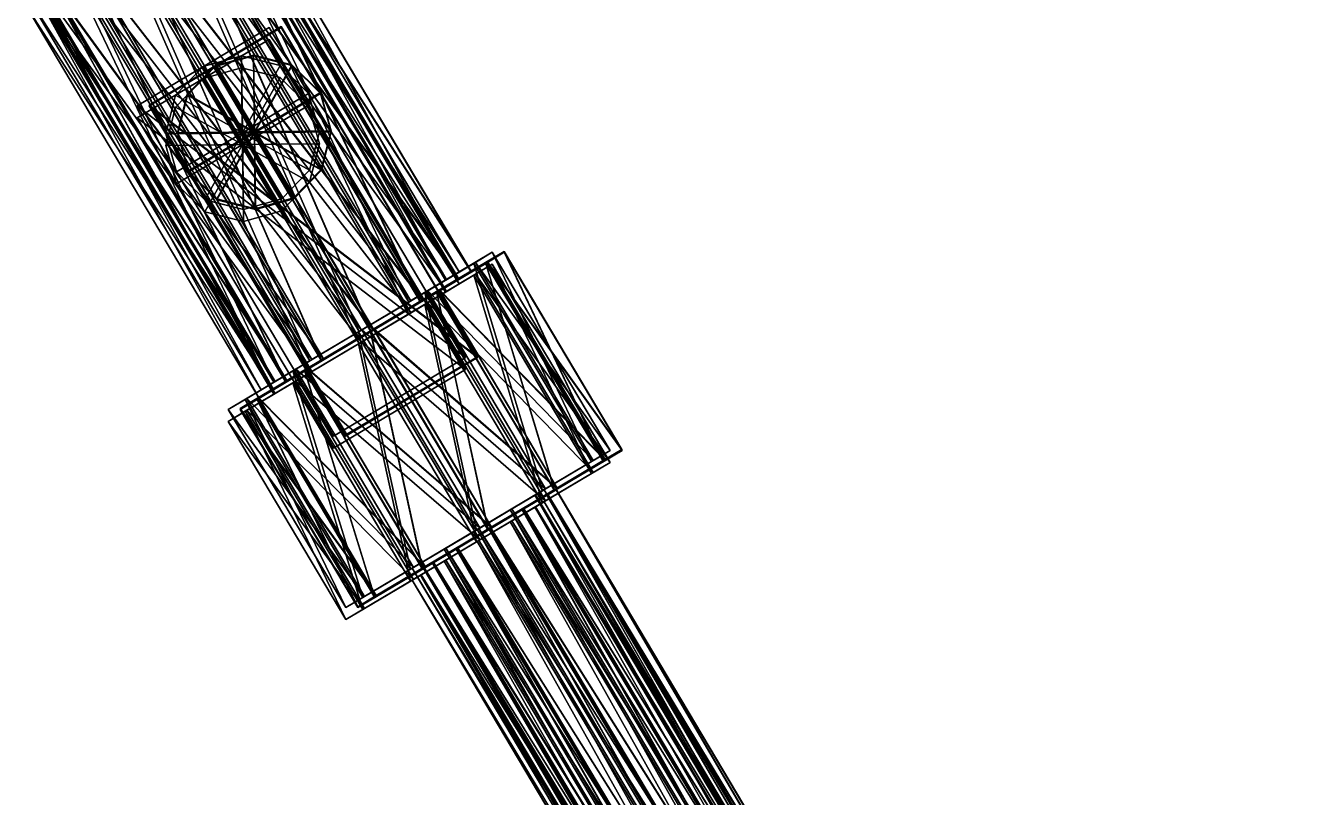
# Model space of a CAD drawing. Extents: x 16.4 to 23.5, y 1.1 to 14.
# Drawn here: x 16.7772 to 16.945, y 12.2859 to 12.3863 of the extents above; entities that cross this region are included whole.
import ezdxf

# ---------------------------------------------------------------- set-up
doc = ezdxf.new("R2010")
doc.units = 0
doc.header["$LTSCALE"] = 0.5
doc.layers.get('0').update_dxf_attribs({"linetype": 'CONTINUOUS'})

msp = doc.modelspace()

# ---------------------------------------------------------------- meshes
at = {"color": 8, "linetype": 'CONTINUOUS'}
mesh = msp.add_polyface(dxfattribs=at)
corners = [(16.801194, 12.404758, 10.292335), (16.803003, 12.405834, 10.299809), (16.801358, 12.404856, 10.307334), (16.796699, 12.402087, 10.312894), (16.790275, 12.398267, 10.314999), (16.783807, 12.394422, 10.313085), (16.779028, 12.391581, 10.307665), (16.777218, 12.390505, 10.300191), (16.778863, 12.391483, 10.292666), (16.783522, 12.394253, 10.287106), (16.789946, 12.398072, 10.285001), (16.796415, 12.401917, 10.286915), (16.831854, 12.353184, 10.292335), (16.833664, 12.354259, 10.299809), (16.832018, 12.353281, 10.307334), (16.82736, 12.350512, 10.312894), (16.820935, 12.346693, 10.314999), (16.814467, 12.342847, 10.313085), (16.809688, 12.340006, 10.307665), (16.807878, 12.338931, 10.300191), (16.809523, 12.339909, 10.292666), (16.814182, 12.342678, 10.287106), (16.820606, 12.346497, 10.285001), (16.827075, 12.350343, 10.286915), (16.790111, 12.39817, 10.3), (16.820771, 12.346595, 10.3)]
mesh.append_faces([[corners[k] for k in face] for face in [(0, 1, 12), (1, 13, 12), (1, 2, 13), (2, 14, 13), (2, 3, 14), (3, 15, 14), (3, 4, 15), (4, 16, 15), (4, 5, 16), (5, 17, 16), (5, 6, 17), (6, 18, 17), (6, 7, 18), (7, 19, 18), (7, 8, 19), (8, 20, 19), (8, 9, 20), (9, 21, 20), (9, 10, 21), (10, 22, 21), (10, 11, 22), (11, 23, 22), (11, 0, 23), (0, 12, 23), (24, 1, 0), (24, 2, 1), (24, 3, 2), (24, 4, 3), (24, 5, 4), (24, 6, 5), (24, 7, 6), (24, 8, 7), (24, 9, 8), (24, 10, 9), (24, 11, 10), (24, 0, 11), (25, 12, 13), (25, 13, 14), (25, 14, 15), (25, 15, 16), (25, 16, 17), (25, 17, 18), (25, 18, 19), (25, 19, 20), (25, 20, 21), (25, 21, 22), (25, 22, 23), (25, 23, 12)]], dxfattribs={"color": 8})
mesh = msp.add_polyface(dxfattribs=at)
corners = [(16.80273, 12.404868, 2.492335), (16.804539, 12.405944, 2.499809), (16.802894, 12.404966, 2.507334), (16.798235, 12.402196, 2.512894), (16.791811, 12.398377, 2.514999), (16.785343, 12.394532, 2.513085), (16.780563, 12.391691, 2.507665), (16.778754, 12.390615, 2.500191), (16.780399, 12.391593, 2.492666), (16.785058, 12.394363, 2.487106), (16.791482, 12.398182, 2.485001), (16.79795, 12.402027, 2.486915), (16.83339, 12.353294, 2.492335), (16.835199, 12.354369, 2.499809), (16.833554, 12.353391, 2.507334), (16.828896, 12.350622, 2.512894), (16.822471, 12.346803, 2.514999), (16.816003, 12.342957, 2.513085), (16.811224, 12.340116, 2.507665), (16.809414, 12.33904, 2.500191), (16.811059, 12.340018, 2.492666), (16.815718, 12.342788, 2.487106), (16.822142, 12.346607, 2.485001), (16.828611, 12.350452, 2.486915), (16.791647, 12.39828, 2.5), (16.822307, 12.346705, 2.5)]
mesh.append_faces([[corners[k] for k in face] for face in [(0, 1, 12), (1, 13, 12), (1, 2, 13), (2, 14, 13), (2, 3, 14), (3, 15, 14), (3, 4, 15), (4, 16, 15), (4, 5, 16), (5, 17, 16), (5, 6, 17), (6, 18, 17), (6, 7, 18), (7, 19, 18), (7, 8, 19), (8, 20, 19), (8, 9, 20), (9, 21, 20), (9, 10, 21), (10, 22, 21), (10, 11, 22), (11, 23, 22), (11, 0, 23), (0, 12, 23), (24, 1, 0), (24, 2, 1), (24, 3, 2), (24, 4, 3), (24, 5, 4), (24, 6, 5), (24, 7, 6), (24, 8, 7), (24, 9, 8), (24, 10, 9), (24, 11, 10), (24, 0, 11), (25, 12, 13), (25, 13, 14), (25, 14, 15), (25, 15, 16), (25, 16, 17), (25, 17, 18), (25, 18, 19), (25, 19, 20), (25, 20, 21), (25, 21, 22), (25, 22, 23), (25, 23, 12)]], dxfattribs={"color": 8})
mesh = msp.add_polyface(dxfattribs=at)
corners = [(16.802752, 12.404758, 12.892335), (16.804562, 12.405834, 12.899809), (16.802917, 12.404856, 12.907334), (16.798258, 12.402087, 12.912894), (16.791834, 12.398267, 12.914999), (16.785365, 12.394422, 12.913085), (16.780586, 12.391581, 12.907665), (16.778777, 12.390505, 12.900191), (16.780422, 12.391483, 12.892666), (16.785081, 12.394253, 12.887106), (16.791505, 12.398072, 12.885001), (16.797973, 12.401917, 12.886915), (16.833413, 12.353184, 12.892335), (16.835222, 12.354259, 12.899809), (16.833577, 12.353281, 12.907334), (16.828918, 12.350512, 12.912894), (16.822494, 12.346693, 12.914999), (16.816026, 12.342847, 12.913085), (16.811246, 12.340006, 12.907665), (16.809437, 12.338931, 12.900191), (16.811082, 12.339909, 12.892666), (16.815741, 12.342678, 12.887106), (16.822165, 12.346497, 12.885001), (16.828633, 12.350343, 12.886915), (16.791669, 12.39817, 12.9), (16.82233, 12.346595, 12.9)]
mesh.append_faces([[corners[k] for k in face] for face in [(0, 1, 12), (1, 13, 12), (1, 2, 13), (2, 14, 13), (2, 3, 14), (3, 15, 14), (3, 4, 15), (4, 16, 15), (4, 5, 16), (5, 17, 16), (5, 6, 17), (6, 18, 17), (6, 7, 18), (7, 19, 18), (7, 8, 19), (8, 20, 19), (8, 9, 20), (9, 21, 20), (9, 10, 21), (10, 22, 21), (10, 11, 22), (11, 23, 22), (11, 0, 23), (0, 12, 23), (24, 1, 0), (24, 2, 1), (24, 3, 2), (24, 4, 3), (24, 5, 4), (24, 6, 5), (24, 7, 6), (24, 8, 7), (24, 9, 8), (24, 10, 9), (24, 11, 10), (24, 0, 11), (25, 12, 13), (25, 13, 14), (25, 14, 15), (25, 15, 16), (25, 16, 17), (25, 17, 18), (25, 18, 19), (25, 19, 20), (25, 20, 21), (25, 21, 22), (25, 22, 23), (25, 23, 12)]], dxfattribs={"color": 8})
mesh = msp.add_polyface(dxfattribs=at)
corners = [(16.801194, 12.4032, 5.092335), (16.803003, 12.404275, 5.099809), (16.801358, 12.403298, 5.107334), (16.796699, 12.400528, 5.112894), (16.790275, 12.396709, 5.114999), (16.783807, 12.392863, 5.113085), (16.779028, 12.390022, 5.107665), (16.777218, 12.388947, 5.100191), (16.778863, 12.389925, 5.092666), (16.783522, 12.392694, 5.087106), (16.789946, 12.396513, 5.085001), (16.796415, 12.400359, 5.086915), (16.831854, 12.351625, 5.092335), (16.833664, 12.352701, 5.099809), (16.832018, 12.351723, 5.107334), (16.82736, 12.348953, 5.112894), (16.820935, 12.345134, 5.114999), (16.814467, 12.341289, 5.113085), (16.809688, 12.338448, 5.107665), (16.807878, 12.337372, 5.100191), (16.809523, 12.33835, 5.092666), (16.814182, 12.341119, 5.087106), (16.820606, 12.344939, 5.085001), (16.827075, 12.348784, 5.086915), (16.790111, 12.396611, 5.1), (16.820771, 12.345036, 5.1)]
mesh.append_faces([[corners[k] for k in face] for face in [(0, 1, 12), (1, 13, 12), (1, 2, 13), (2, 14, 13), (2, 3, 14), (3, 15, 14), (3, 4, 15), (4, 16, 15), (4, 5, 16), (5, 17, 16), (5, 6, 17), (6, 18, 17), (6, 7, 18), (7, 19, 18), (7, 8, 19), (8, 20, 19), (8, 9, 20), (9, 21, 20), (9, 10, 21), (10, 22, 21), (10, 11, 22), (11, 23, 22), (11, 0, 23), (0, 12, 23), (24, 1, 0), (24, 2, 1), (24, 3, 2), (24, 4, 3), (24, 5, 4), (24, 6, 5), (24, 7, 6), (24, 8, 7), (24, 9, 8), (24, 10, 9), (24, 11, 10), (24, 0, 11), (25, 12, 13), (25, 13, 14), (25, 14, 15), (25, 15, 16), (25, 16, 17), (25, 17, 18), (25, 18, 19), (25, 19, 20), (25, 20, 21), (25, 21, 22), (25, 22, 23), (25, 23, 12)]], dxfattribs={"color": 8})
mesh = msp.add_polyface(dxfattribs=at)
corners = [(16.801194, 12.4032, 7.692335), (16.803003, 12.404275, 7.699809), (16.801358, 12.403298, 7.707334), (16.796699, 12.400528, 7.712894), (16.790275, 12.396709, 7.714999), (16.783807, 12.392863, 7.713085), (16.779028, 12.390022, 7.707665), (16.777218, 12.388947, 7.700191), (16.778863, 12.389925, 7.692666), (16.783522, 12.392694, 7.687106), (16.789946, 12.396513, 7.685001), (16.796415, 12.400359, 7.686915), (16.831854, 12.351625, 7.692335), (16.833664, 12.352701, 7.699809), (16.832018, 12.351723, 7.707334), (16.82736, 12.348953, 7.712894), (16.820935, 12.345134, 7.714999), (16.814467, 12.341289, 7.713085), (16.809688, 12.338448, 7.707665), (16.807878, 12.337372, 7.700191), (16.809523, 12.33835, 7.692666), (16.814182, 12.341119, 7.687106), (16.820606, 12.344939, 7.685001), (16.827075, 12.348784, 7.686915), (16.790111, 12.396611, 7.7), (16.820771, 12.345036, 7.7)]
mesh.append_faces([[corners[k] for k in face] for face in [(0, 1, 12), (1, 13, 12), (1, 2, 13), (2, 14, 13), (2, 3, 14), (3, 15, 14), (3, 4, 15), (4, 16, 15), (4, 5, 16), (5, 17, 16), (5, 6, 17), (6, 18, 17), (6, 7, 18), (7, 19, 18), (7, 8, 19), (8, 20, 19), (8, 9, 20), (9, 21, 20), (9, 10, 21), (10, 22, 21), (10, 11, 22), (11, 23, 22), (11, 0, 23), (0, 12, 23), (24, 1, 0), (24, 2, 1), (24, 3, 2), (24, 4, 3), (24, 5, 4), (24, 6, 5), (24, 7, 6), (24, 8, 7), (24, 9, 8), (24, 10, 9), (24, 11, 10), (24, 0, 11), (25, 12, 13), (25, 13, 14), (25, 14, 15), (25, 15, 16), (25, 16, 17), (25, 17, 18), (25, 18, 19), (25, 19, 20), (25, 20, 21), (25, 21, 22), (25, 22, 23), (25, 23, 12)]], dxfattribs={"color": 8})
at = {"color": 5, "linetype": 'CONTINUOUS'}
mesh = msp.add_polyface(dxfattribs=at)
corners = [(16.817285, 12.332889, 10.33), (16.834477, 12.343109, 10.33), (16.808927, 12.386088, 10.33), (16.791735, 12.375868, 10.33), (16.817285, 12.332889, 10.335), (16.834477, 12.343109, 10.335), (16.808927, 12.386088, 10.335), (16.791735, 12.375868, 10.335)]
mesh.append_faces([[corners[k] for k in face] for face in [(0, 1, 4), (1, 5, 4), (1, 2, 5), (2, 6, 5), (2, 3, 6), (3, 7, 6), (3, 0, 7), (0, 4, 7), (3, 1, 0), (2, 1, 3), (4, 5, 7), (7, 5, 6)]], dxfattribs={"color": 5})
mesh = msp.add_polyface(dxfattribs=at)
corners = [(16.818821, 12.332999, 2.53), (16.836013, 12.343219, 2.53), (16.810462, 12.386198, 2.53), (16.793271, 12.375978, 2.53), (16.818821, 12.332999, 2.535), (16.836013, 12.343219, 2.535), (16.810462, 12.386198, 2.535), (16.793271, 12.375978, 2.535)]
mesh.append_faces([[corners[k] for k in face] for face in [(0, 1, 4), (1, 5, 4), (1, 2, 5), (2, 6, 5), (2, 3, 6), (3, 7, 6), (3, 0, 7), (0, 4, 7), (3, 1, 0), (2, 1, 3), (4, 5, 7), (7, 5, 6)]], dxfattribs={"color": 5})
mesh = msp.add_polyface(dxfattribs=at)
corners = [(16.818844, 12.332889, 12.93), (16.836035, 12.343109, 12.93), (16.810485, 12.386088, 12.93), (16.793294, 12.375868, 12.93), (16.818844, 12.332889, 12.935), (16.836035, 12.343109, 12.935), (16.810485, 12.386088, 12.935), (16.793294, 12.375868, 12.935)]
mesh.append_faces([[corners[k] for k in face] for face in [(0, 1, 4), (1, 5, 4), (1, 2, 5), (2, 6, 5), (2, 3, 6), (3, 7, 6), (3, 0, 7), (0, 4, 7), (3, 1, 0), (2, 1, 3), (4, 5, 7), (7, 5, 6)]], dxfattribs={"color": 5})
mesh = msp.add_polyface(dxfattribs=at)
corners = [(16.817285, 12.331331, 5.13), (16.834477, 12.341551, 5.13), (16.808927, 12.38453, 5.13), (16.791735, 12.374309, 5.13), (16.817285, 12.331331, 5.135), (16.834477, 12.341551, 5.135), (16.808927, 12.38453, 5.135), (16.791735, 12.374309, 5.135)]
mesh.append_faces([[corners[k] for k in face] for face in [(0, 1, 4), (1, 5, 4), (1, 2, 5), (2, 6, 5), (2, 3, 6), (3, 7, 6), (3, 0, 7), (0, 4, 7), (3, 1, 0), (2, 1, 3), (4, 5, 7), (7, 5, 6)]], dxfattribs={"color": 5})
mesh = msp.add_polyface(dxfattribs=at)
corners = [(16.817285, 12.331331, 7.73), (16.834477, 12.341551, 7.73), (16.808927, 12.38453, 7.73), (16.791735, 12.374309, 7.73), (16.817285, 12.331331, 7.735), (16.834477, 12.341551, 7.735), (16.808927, 12.38453, 7.735), (16.791735, 12.374309, 7.735)]
mesh.append_faces([[corners[k] for k in face] for face in [(0, 1, 4), (1, 5, 4), (1, 2, 5), (2, 6, 5), (2, 3, 6), (3, 7, 6), (3, 0, 7), (0, 4, 7), (3, 1, 0), (2, 1, 3), (4, 5, 7), (7, 5, 6)]], dxfattribs={"color": 5})
at = {"color": 8, "linetype": 'CONTINUOUS'}
mesh = msp.add_polyface(dxfattribs=at)
corners = [(16.810551, 12.363787, 10.3), (16.814164, 12.367493, 10.3), (16.81544, 12.37251, 10.3), (16.814037, 12.377492, 10.3), (16.81033, 12.381106, 10.3), (16.805313, 12.382382, 10.3), (16.800331, 12.380978, 10.3), (16.796717, 12.377271, 10.3), (16.795442, 12.372255, 10.3), (16.796845, 12.367272, 10.3), (16.800552, 12.363659, 10.3), (16.805568, 12.362383, 10.3), (16.810551, 12.363787, 10.33), (16.814164, 12.367493, 10.33), (16.81544, 12.37251, 10.33), (16.814037, 12.377492, 10.33), (16.81033, 12.381106, 10.33), (16.805313, 12.382382, 10.33), (16.800331, 12.380978, 10.33), (16.796717, 12.377271, 10.33), (16.795442, 12.372255, 10.33), (16.796845, 12.367272, 10.33), (16.800552, 12.363659, 10.33), (16.805568, 12.362383, 10.33), (16.805441, 12.372382, 10.3), (16.805441, 12.372382, 10.33)]
mesh.append_faces([[corners[k] for k in face] for face in [(0, 1, 12), (1, 13, 12), (1, 2, 13), (2, 14, 13), (2, 3, 14), (3, 15, 14), (3, 4, 15), (4, 16, 15), (4, 5, 16), (5, 17, 16), (5, 6, 17), (6, 18, 17), (6, 7, 18), (7, 19, 18), (7, 8, 19), (8, 20, 19), (8, 9, 20), (9, 21, 20), (9, 10, 21), (10, 22, 21), (10, 11, 22), (11, 23, 22), (11, 0, 23), (0, 12, 23), (24, 1, 0), (24, 2, 1), (24, 3, 2), (24, 4, 3), (24, 5, 4), (24, 6, 5), (24, 7, 6), (24, 8, 7), (24, 9, 8), (24, 10, 9), (24, 11, 10), (24, 0, 11), (25, 12, 13), (25, 13, 14), (25, 14, 15), (25, 15, 16), (25, 16, 17), (25, 17, 18), (25, 18, 19), (25, 19, 20), (25, 20, 21), (25, 21, 22), (25, 22, 23), (25, 23, 12)]], dxfattribs={"color": 8})
mesh = msp.add_polyface(dxfattribs=at)
corners = [(16.812087, 12.363896, 2.5), (16.8157, 12.367603, 2.5), (16.816976, 12.37262, 2.5), (16.815572, 12.377602, 2.5), (16.811866, 12.381216, 2.5), (16.806849, 12.382491, 2.5), (16.801867, 12.381088, 2.5), (16.798253, 12.377381, 2.5), (16.796978, 12.372365, 2.5), (16.798381, 12.367382, 2.5), (16.802088, 12.363769, 2.5), (16.807104, 12.362493, 2.5), (16.812087, 12.363896, 2.53), (16.8157, 12.367603, 2.53), (16.816976, 12.37262, 2.53), (16.815572, 12.377602, 2.53), (16.811866, 12.381216, 2.53), (16.806849, 12.382491, 2.53), (16.801867, 12.381088, 2.53), (16.798253, 12.377381, 2.53), (16.796978, 12.372365, 2.53), (16.798381, 12.367382, 2.53), (16.802088, 12.363769, 2.53), (16.807104, 12.362493, 2.53), (16.806977, 12.372492, 2.5), (16.806977, 12.372492, 2.53)]
mesh.append_faces([[corners[k] for k in face] for face in [(0, 1, 12), (1, 13, 12), (1, 2, 13), (2, 14, 13), (2, 3, 14), (3, 15, 14), (3, 4, 15), (4, 16, 15), (4, 5, 16), (5, 17, 16), (5, 6, 17), (6, 18, 17), (6, 7, 18), (7, 19, 18), (7, 8, 19), (8, 20, 19), (8, 9, 20), (9, 21, 20), (9, 10, 21), (10, 22, 21), (10, 11, 22), (11, 23, 22), (11, 0, 23), (0, 12, 23), (24, 1, 0), (24, 2, 1), (24, 3, 2), (24, 4, 3), (24, 5, 4), (24, 6, 5), (24, 7, 6), (24, 8, 7), (24, 9, 8), (24, 10, 9), (24, 11, 10), (24, 0, 11), (25, 12, 13), (25, 13, 14), (25, 14, 15), (25, 15, 16), (25, 16, 17), (25, 17, 18), (25, 18, 19), (25, 19, 20), (25, 20, 21), (25, 21, 22), (25, 22, 23), (25, 23, 12)]], dxfattribs={"color": 8})
mesh = msp.add_polyface(dxfattribs=at)
corners = [(16.812109, 12.363787, 12.9), (16.815723, 12.367493, 12.9), (16.816999, 12.37251, 12.9), (16.815595, 12.377492, 12.9), (16.811889, 12.381106, 12.9), (16.806872, 12.382382, 12.9), (16.801889, 12.380978, 12.9), (16.798276, 12.377271, 12.9), (16.797, 12.372255, 12.9), (16.798404, 12.367272, 12.9), (16.80211, 12.363659, 12.9), (16.807127, 12.362383, 12.9), (16.812109, 12.363787, 12.93), (16.815723, 12.367493, 12.93), (16.816999, 12.37251, 12.93), (16.815595, 12.377492, 12.93), (16.811889, 12.381106, 12.93), (16.806872, 12.382382, 12.93), (16.801889, 12.380978, 12.93), (16.798276, 12.377271, 12.93), (16.797, 12.372255, 12.93), (16.798404, 12.367272, 12.93), (16.80211, 12.363659, 12.93), (16.807127, 12.362383, 12.93), (16.806999, 12.372382, 12.9), (16.806999, 12.372382, 12.93)]
mesh.append_faces([[corners[k] for k in face] for face in [(0, 1, 12), (1, 13, 12), (1, 2, 13), (2, 14, 13), (2, 3, 14), (3, 15, 14), (3, 4, 15), (4, 16, 15), (4, 5, 16), (5, 17, 16), (5, 6, 17), (6, 18, 17), (6, 7, 18), (7, 19, 18), (7, 8, 19), (8, 20, 19), (8, 9, 20), (9, 21, 20), (9, 10, 21), (10, 22, 21), (10, 11, 22), (11, 23, 22), (11, 0, 23), (0, 12, 23), (24, 1, 0), (24, 2, 1), (24, 3, 2), (24, 4, 3), (24, 5, 4), (24, 6, 5), (24, 7, 6), (24, 8, 7), (24, 9, 8), (24, 10, 9), (24, 11, 10), (24, 0, 11), (25, 12, 13), (25, 13, 14), (25, 14, 15), (25, 15, 16), (25, 16, 17), (25, 17, 18), (25, 18, 19), (25, 19, 20), (25, 20, 21), (25, 21, 22), (25, 22, 23), (25, 23, 12)]], dxfattribs={"color": 8})
mesh = msp.add_polyface(dxfattribs=at)
corners = [(16.810551, 12.362228, 5.1), (16.814164, 12.365935, 5.1), (16.81544, 12.370951, 5.1), (16.814037, 12.375934, 5.1), (16.81033, 12.379547, 5.1), (16.805313, 12.380823, 5.1), (16.800331, 12.379419, 5.1), (16.796717, 12.375713, 5.1), (16.795442, 12.370696, 5.1), (16.796845, 12.365714, 5.1), (16.800552, 12.3621, 5.1), (16.805568, 12.360825, 5.1), (16.810551, 12.362228, 5.13), (16.814164, 12.365935, 5.13), (16.81544, 12.370951, 5.13), (16.814037, 12.375934, 5.13), (16.81033, 12.379547, 5.13), (16.805313, 12.380823, 5.13), (16.800331, 12.379419, 5.13), (16.796717, 12.375713, 5.13), (16.795442, 12.370696, 5.13), (16.796845, 12.365714, 5.13), (16.800552, 12.3621, 5.13), (16.805568, 12.360825, 5.13), (16.805441, 12.370824, 5.1), (16.805441, 12.370824, 5.13)]
mesh.append_faces([[corners[k] for k in face] for face in [(0, 1, 12), (1, 13, 12), (1, 2, 13), (2, 14, 13), (2, 3, 14), (3, 15, 14), (3, 4, 15), (4, 16, 15), (4, 5, 16), (5, 17, 16), (5, 6, 17), (6, 18, 17), (6, 7, 18), (7, 19, 18), (7, 8, 19), (8, 20, 19), (8, 9, 20), (9, 21, 20), (9, 10, 21), (10, 22, 21), (10, 11, 22), (11, 23, 22), (11, 0, 23), (0, 12, 23), (24, 1, 0), (24, 2, 1), (24, 3, 2), (24, 4, 3), (24, 5, 4), (24, 6, 5), (24, 7, 6), (24, 8, 7), (24, 9, 8), (24, 10, 9), (24, 11, 10), (24, 0, 11), (25, 12, 13), (25, 13, 14), (25, 14, 15), (25, 15, 16), (25, 16, 17), (25, 17, 18), (25, 18, 19), (25, 19, 20), (25, 20, 21), (25, 21, 22), (25, 22, 23), (25, 23, 12)]], dxfattribs={"color": 8})
mesh = msp.add_polyface(dxfattribs=at)
corners = [(16.810551, 12.362228, 7.7), (16.814164, 12.365935, 7.7), (16.81544, 12.370951, 7.7), (16.814037, 12.375934, 7.7), (16.81033, 12.379547, 7.7), (16.805313, 12.380823, 7.7), (16.800331, 12.379419, 7.7), (16.796717, 12.375713, 7.7), (16.795442, 12.370696, 7.7), (16.796845, 12.365714, 7.7), (16.800552, 12.3621, 7.7), (16.805568, 12.360825, 7.7), (16.810551, 12.362228, 7.73), (16.814164, 12.365935, 7.73), (16.81544, 12.370951, 7.73), (16.814037, 12.375934, 7.73), (16.81033, 12.379547, 7.73), (16.805313, 12.380823, 7.73), (16.800331, 12.379419, 7.73), (16.796717, 12.375713, 7.73), (16.795442, 12.370696, 7.73), (16.796845, 12.365714, 7.73), (16.800552, 12.3621, 7.73), (16.805568, 12.360825, 7.73), (16.805441, 12.370824, 7.7), (16.805441, 12.370824, 7.73)]
mesh.append_faces([[corners[k] for k in face] for face in [(0, 1, 12), (1, 13, 12), (1, 2, 13), (2, 14, 13), (2, 3, 14), (3, 15, 14), (3, 4, 15), (4, 16, 15), (4, 5, 16), (5, 17, 16), (5, 6, 17), (6, 18, 17), (6, 7, 18), (7, 19, 18), (7, 8, 19), (8, 20, 19), (8, 9, 20), (9, 21, 20), (9, 10, 21), (10, 22, 21), (10, 11, 22), (11, 23, 22), (11, 0, 23), (0, 12, 23), (24, 1, 0), (24, 2, 1), (24, 3, 2), (24, 4, 3), (24, 5, 4), (24, 6, 5), (24, 7, 6), (24, 8, 7), (24, 9, 8), (24, 10, 9), (24, 11, 10), (24, 0, 11), (25, 12, 13), (25, 13, 14), (25, 14, 15), (25, 15, 16), (25, 16, 17), (25, 17, 18), (25, 18, 19), (25, 19, 20), (25, 20, 21), (25, 21, 22), (25, 22, 23), (25, 23, 12)]], dxfattribs={"color": 8})
mesh = msp.add_polyface(dxfattribs=at)
corners = [(16.835548, 12.35538, 10.28978), (16.837961, 12.356814, 10.299745), (16.835768, 12.35551, 10.309778), (16.829556, 12.351817, 10.317192), (16.82099, 12.346725, 10.319998), (16.812366, 12.341598, 10.317447), (16.805993, 12.33781, 10.31022), (16.803581, 12.336376, 10.300255), (16.805774, 12.33768, 10.290222), (16.811986, 12.341372, 10.282808), (16.820552, 12.346465, 10.280002), (16.829176, 12.351592, 10.282553), (16.850879, 12.329593, 10.28978), (16.853291, 12.331027, 10.299745), (16.851098, 12.329723, 10.309778), (16.844886, 12.32603, 10.317192), (16.83632, 12.320938, 10.319998), (16.827696, 12.315811, 10.317447), (16.821324, 12.312023, 10.31022), (16.818911, 12.310588, 10.300255), (16.821104, 12.311892, 10.290222), (16.827316, 12.315585, 10.282808), (16.835882, 12.320677, 10.280002), (16.844506, 12.325804, 10.282553), (16.820771, 12.346595, 10.3), (16.836101, 12.320808, 10.3)]
mesh.append_faces([[corners[k] for k in face] for face in [(0, 1, 12), (1, 13, 12), (1, 2, 13), (2, 14, 13), (2, 3, 14), (3, 15, 14), (3, 4, 15), (4, 16, 15), (4, 5, 16), (5, 17, 16), (5, 6, 17), (6, 18, 17), (6, 7, 18), (7, 19, 18), (7, 8, 19), (8, 20, 19), (8, 9, 20), (9, 21, 20), (9, 10, 21), (10, 22, 21), (10, 11, 22), (11, 23, 22), (11, 0, 23), (0, 12, 23), (24, 1, 0), (24, 2, 1), (24, 3, 2), (24, 4, 3), (24, 5, 4), (24, 6, 5), (24, 7, 6), (24, 8, 7), (24, 9, 8), (24, 10, 9), (24, 11, 10), (24, 0, 11), (25, 12, 13), (25, 13, 14), (25, 14, 15), (25, 15, 16), (25, 16, 17), (25, 17, 18), (25, 18, 19), (25, 19, 20), (25, 20, 21), (25, 21, 22), (25, 22, 23), (25, 23, 12)]], dxfattribs={"color": 8})
mesh = msp.add_polyface(dxfattribs=at)
corners = [(16.837084, 12.35549, 2.48978), (16.839497, 12.356924, 2.499745), (16.837304, 12.35562, 2.509778), (16.831092, 12.351927, 2.517192), (16.822526, 12.346835, 2.519998), (16.813902, 12.341708, 2.517447), (16.807529, 12.33792, 2.51022), (16.805117, 12.336486, 2.500255), (16.80731, 12.33779, 2.490222), (16.813522, 12.341482, 2.482808), (16.822088, 12.346575, 2.480002), (16.830712, 12.351702, 2.482553), (16.852414, 12.329703, 2.48978), (16.854827, 12.331137, 2.499745), (16.852634, 12.329833, 2.509778), (16.846422, 12.32614, 2.517192), (16.837856, 12.321048, 2.519998), (16.829232, 12.315921, 2.517447), (16.822859, 12.312133, 2.51022), (16.820447, 12.310698, 2.500255), (16.82264, 12.312002, 2.490222), (16.828852, 12.315695, 2.482808), (16.837418, 12.320787, 2.480002), (16.846042, 12.325914, 2.482553), (16.822307, 12.346705, 2.5), (16.837637, 12.320918, 2.5)]
mesh.append_faces([[corners[k] for k in face] for face in [(0, 1, 12), (1, 13, 12), (1, 2, 13), (2, 14, 13), (2, 3, 14), (3, 15, 14), (3, 4, 15), (4, 16, 15), (4, 5, 16), (5, 17, 16), (5, 6, 17), (6, 18, 17), (6, 7, 18), (7, 19, 18), (7, 8, 19), (8, 20, 19), (8, 9, 20), (9, 21, 20), (9, 10, 21), (10, 22, 21), (10, 11, 22), (11, 23, 22), (11, 0, 23), (0, 12, 23), (24, 1, 0), (24, 2, 1), (24, 3, 2), (24, 4, 3), (24, 5, 4), (24, 6, 5), (24, 7, 6), (24, 8, 7), (24, 9, 8), (24, 10, 9), (24, 11, 10), (24, 0, 11), (25, 12, 13), (25, 13, 14), (25, 14, 15), (25, 15, 16), (25, 16, 17), (25, 17, 18), (25, 18, 19), (25, 19, 20), (25, 20, 21), (25, 21, 22), (25, 22, 23), (25, 23, 12)]], dxfattribs={"color": 8})
mesh = msp.add_polyface(dxfattribs=at)
corners = [(16.837107, 12.35538, 12.88978), (16.83952, 12.356814, 12.899745), (16.837326, 12.35551, 12.909778), (16.831115, 12.351817, 12.917192), (16.822549, 12.346725, 12.919998), (16.813924, 12.341598, 12.917447), (16.807552, 12.33781, 12.91022), (16.805139, 12.336376, 12.900255), (16.807333, 12.33768, 12.890222), (16.813545, 12.341372, 12.882808), (16.82211, 12.346465, 12.880002), (16.830735, 12.351592, 12.882553), (16.852437, 12.329593, 12.88978), (16.85485, 12.331027, 12.899745), (16.852656, 12.329723, 12.909778), (16.846445, 12.32603, 12.917192), (16.837879, 12.320938, 12.919998), (16.829254, 12.315811, 12.917447), (16.822882, 12.312023, 12.91022), (16.82047, 12.310588, 12.900255), (16.822663, 12.311892, 12.890222), (16.828875, 12.315585, 12.882808), (16.83744, 12.320677, 12.880002), (16.846065, 12.325804, 12.882553), (16.82233, 12.346595, 12.9), (16.83766, 12.320808, 12.9)]
mesh.append_faces([[corners[k] for k in face] for face in [(0, 1, 12), (1, 13, 12), (1, 2, 13), (2, 14, 13), (2, 3, 14), (3, 15, 14), (3, 4, 15), (4, 16, 15), (4, 5, 16), (5, 17, 16), (5, 6, 17), (6, 18, 17), (6, 7, 18), (7, 19, 18), (7, 8, 19), (8, 20, 19), (8, 9, 20), (9, 21, 20), (9, 10, 21), (10, 22, 21), (10, 11, 22), (11, 23, 22), (11, 0, 23), (0, 12, 23), (24, 1, 0), (24, 2, 1), (24, 3, 2), (24, 4, 3), (24, 5, 4), (24, 6, 5), (24, 7, 6), (24, 8, 7), (24, 9, 8), (24, 10, 9), (24, 11, 10), (24, 0, 11), (25, 12, 13), (25, 13, 14), (25, 14, 15), (25, 15, 16), (25, 16, 17), (25, 17, 18), (25, 18, 19), (25, 19, 20), (25, 20, 21), (25, 21, 22), (25, 22, 23), (25, 23, 12)]], dxfattribs={"color": 8})
mesh = msp.add_polyface(dxfattribs=at)
corners = [(16.835548, 12.353821, 5.08978), (16.837961, 12.355256, 5.099745), (16.835768, 12.353952, 5.109778), (16.829556, 12.350259, 5.117192), (16.82099, 12.345167, 5.119998), (16.812366, 12.34004, 5.117447), (16.805993, 12.336251, 5.11022), (16.803581, 12.334817, 5.100255), (16.805774, 12.336121, 5.090222), (16.811986, 12.339814, 5.082808), (16.820552, 12.344906, 5.080002), (16.829176, 12.350033, 5.082553), (16.850879, 12.328034, 5.08978), (16.853291, 12.329468, 5.099745), (16.851098, 12.328164, 5.109778), (16.844886, 12.324472, 5.117192), (16.83632, 12.319379, 5.119998), (16.827696, 12.314252, 5.117447), (16.821324, 12.310464, 5.11022), (16.818911, 12.30903, 5.100255), (16.821104, 12.310334, 5.090222), (16.827316, 12.314027, 5.082808), (16.835882, 12.319119, 5.080002), (16.844506, 12.324246, 5.082553), (16.820771, 12.345036, 5.1), (16.836101, 12.319249, 5.1)]
mesh.append_faces([[corners[k] for k in face] for face in [(0, 1, 12), (1, 13, 12), (1, 2, 13), (2, 14, 13), (2, 3, 14), (3, 15, 14), (3, 4, 15), (4, 16, 15), (4, 5, 16), (5, 17, 16), (5, 6, 17), (6, 18, 17), (6, 7, 18), (7, 19, 18), (7, 8, 19), (8, 20, 19), (8, 9, 20), (9, 21, 20), (9, 10, 21), (10, 22, 21), (10, 11, 22), (11, 23, 22), (11, 0, 23), (0, 12, 23), (24, 1, 0), (24, 2, 1), (24, 3, 2), (24, 4, 3), (24, 5, 4), (24, 6, 5), (24, 7, 6), (24, 8, 7), (24, 9, 8), (24, 10, 9), (24, 11, 10), (24, 0, 11), (25, 12, 13), (25, 13, 14), (25, 14, 15), (25, 15, 16), (25, 16, 17), (25, 17, 18), (25, 18, 19), (25, 19, 20), (25, 20, 21), (25, 21, 22), (25, 22, 23), (25, 23, 12)]], dxfattribs={"color": 8})
mesh = msp.add_polyface(dxfattribs=at)
corners = [(16.835548, 12.353821, 7.68978), (16.837961, 12.355256, 7.699745), (16.835768, 12.353952, 7.709778), (16.829556, 12.350259, 7.717192), (16.82099, 12.345167, 7.719998), (16.812366, 12.34004, 7.717447), (16.805993, 12.336251, 7.71022), (16.803581, 12.334817, 7.700255), (16.805774, 12.336121, 7.690222), (16.811986, 12.339814, 7.682808), (16.820552, 12.344906, 7.680002), (16.829176, 12.350033, 7.682553), (16.850879, 12.328034, 7.68978), (16.853291, 12.329468, 7.699745), (16.851098, 12.328164, 7.709778), (16.844886, 12.324472, 7.717192), (16.83632, 12.319379, 7.719998), (16.827696, 12.314252, 7.717447), (16.821324, 12.310464, 7.71022), (16.818911, 12.30903, 7.700255), (16.821104, 12.310334, 7.690222), (16.827316, 12.314027, 7.682808), (16.835882, 12.319119, 7.680002), (16.844506, 12.324246, 7.682553), (16.820771, 12.345036, 7.7), (16.836101, 12.319249, 7.7)]
mesh.append_faces([[corners[k] for k in face] for face in [(0, 1, 12), (1, 13, 12), (1, 2, 13), (2, 14, 13), (2, 3, 14), (3, 15, 14), (3, 4, 15), (4, 16, 15), (4, 5, 16), (5, 17, 16), (5, 6, 17), (6, 18, 17), (6, 7, 18), (7, 19, 18), (7, 8, 19), (8, 20, 19), (8, 9, 20), (9, 21, 20), (9, 10, 21), (10, 22, 21), (10, 11, 22), (11, 23, 22), (11, 0, 23), (0, 12, 23), (24, 1, 0), (24, 2, 1), (24, 3, 2), (24, 4, 3), (24, 5, 4), (24, 6, 5), (24, 7, 6), (24, 8, 7), (24, 9, 8), (24, 10, 9), (24, 11, 10), (24, 0, 11), (25, 12, 13), (25, 13, 14), (25, 14, 15), (25, 15, 16), (25, 16, 17), (25, 17, 18), (25, 18, 19), (25, 19, 20), (25, 20, 21), (25, 21, 22), (25, 22, 23), (25, 23, 12)]], dxfattribs={"color": 8})
at = {"color": 30, "linetype": 'CONTINUOUS'}
mesh = msp.add_polyface(dxfattribs=at)
corners = [(16.84349, 12.3252, 10.29489), (16.844696, 12.325917, 10.299872), (16.843599, 12.325265, 10.304889), (16.840494, 12.323419, 10.308596), (16.836211, 12.320873, 10.309999), (16.831898, 12.318309, 10.308723), (16.828712, 12.316415, 10.30511), (16.827506, 12.315698, 10.300128), (16.828603, 12.31635, 10.295111), (16.831709, 12.318196, 10.291404), (16.835991, 12.320742, 10.290001), (16.840304, 12.323306, 10.291277), (16.94221, 12.159139, 10.29489), (16.943417, 12.159856, 10.299872), (16.94232, 12.159204, 10.304889), (16.939214, 12.157358, 10.308596), (16.934931, 12.154812, 10.309999), (16.930619, 12.152248, 10.308723), (16.927433, 12.150354, 10.30511), (16.926226, 12.149637, 10.300128), (16.927323, 12.150289, 10.295111), (16.930429, 12.152135, 10.291404), (16.934712, 12.154682, 10.290001), (16.939024, 12.157245, 10.291277), (16.836101, 12.320808, 10.3), (16.934821, 12.154747, 10.3)]
mesh.append_faces([[corners[k] for k in face] for face in [(0, 1, 12), (1, 13, 12), (1, 2, 13), (2, 14, 13), (2, 3, 14), (3, 15, 14), (3, 4, 15), (4, 16, 15), (4, 5, 16), (5, 17, 16), (5, 6, 17), (6, 18, 17), (6, 7, 18), (7, 19, 18), (7, 8, 19), (8, 20, 19), (8, 9, 20), (9, 21, 20), (9, 10, 21), (10, 22, 21), (10, 11, 22), (11, 23, 22), (11, 0, 23), (0, 12, 23), (24, 1, 0), (24, 2, 1), (24, 3, 2), (24, 4, 3), (24, 5, 4), (24, 6, 5), (24, 7, 6), (24, 8, 7), (24, 9, 8), (24, 10, 9), (24, 11, 10), (24, 0, 11), (25, 12, 13), (25, 13, 14), (25, 14, 15), (25, 15, 16), (25, 16, 17), (25, 17, 18), (25, 18, 19), (25, 19, 20), (25, 20, 21), (25, 21, 22), (25, 22, 23), (25, 23, 12)]], dxfattribs={"color": 30})
mesh = msp.add_polyface(dxfattribs=at)
corners = [(16.845026, 12.32531, 2.49489), (16.846232, 12.326027, 2.499872), (16.845135, 12.325375, 2.504889), (16.842029, 12.323529, 2.508596), (16.837747, 12.320983, 2.509999), (16.833434, 12.318419, 2.508723), (16.830248, 12.316525, 2.50511), (16.829042, 12.315808, 2.500128), (16.830139, 12.31646, 2.495111), (16.833244, 12.318306, 2.491404), (16.837527, 12.320852, 2.490001), (16.84184, 12.323416, 2.491277), (16.943746, 12.159249, 2.49489), (16.944952, 12.159966, 2.499872), (16.943856, 12.159314, 2.504889), (16.94075, 12.157468, 2.508596), (16.936467, 12.154922, 2.509999), (16.932155, 12.152358, 2.508723), (16.928969, 12.150464, 2.50511), (16.927762, 12.149747, 2.500128), (16.928859, 12.150399, 2.495111), (16.931965, 12.152245, 2.491404), (16.936248, 12.154791, 2.490001), (16.94056, 12.157355, 2.491277), (16.837637, 12.320918, 2.5), (16.936357, 12.154857, 2.5)]
mesh.append_faces([[corners[k] for k in face] for face in [(0, 1, 12), (1, 13, 12), (1, 2, 13), (2, 14, 13), (2, 3, 14), (3, 15, 14), (3, 4, 15), (4, 16, 15), (4, 5, 16), (5, 17, 16), (5, 6, 17), (6, 18, 17), (6, 7, 18), (7, 19, 18), (7, 8, 19), (8, 20, 19), (8, 9, 20), (9, 21, 20), (9, 10, 21), (10, 22, 21), (10, 11, 22), (11, 23, 22), (11, 0, 23), (0, 12, 23), (24, 1, 0), (24, 2, 1), (24, 3, 2), (24, 4, 3), (24, 5, 4), (24, 6, 5), (24, 7, 6), (24, 8, 7), (24, 9, 8), (24, 10, 9), (24, 11, 10), (24, 0, 11), (25, 12, 13), (25, 13, 14), (25, 14, 15), (25, 15, 16), (25, 16, 17), (25, 17, 18), (25, 18, 19), (25, 19, 20), (25, 20, 21), (25, 21, 22), (25, 22, 23), (25, 23, 12)]], dxfattribs={"color": 30})
mesh = msp.add_polyface(dxfattribs=at)
corners = [(16.845048, 12.3252, 12.89489), (16.846255, 12.325917, 12.899872), (16.845158, 12.325265, 12.904889), (16.842052, 12.323419, 12.908596), (16.837769, 12.320873, 12.909999), (16.833457, 12.318309, 12.908723), (16.830271, 12.316415, 12.90511), (16.829065, 12.315698, 12.900128), (16.830161, 12.31635, 12.895111), (16.833267, 12.318196, 12.891404), (16.83755, 12.320742, 12.890001), (16.841862, 12.323306, 12.891277), (16.943769, 12.159139, 12.89489), (16.944975, 12.159856, 12.899872), (16.943878, 12.159204, 12.904889), (16.940773, 12.157358, 12.908596), (16.93649, 12.154812, 12.909999), (16.932177, 12.152248, 12.908723), (16.928991, 12.150354, 12.90511), (16.927785, 12.149637, 12.900128), (16.928882, 12.150289, 12.895111), (16.931988, 12.152135, 12.891404), (16.93627, 12.154682, 12.890001), (16.940583, 12.157245, 12.891277), (16.83766, 12.320808, 12.9), (16.93638, 12.154747, 12.9)]
mesh.append_faces([[corners[k] for k in face] for face in [(0, 1, 12), (1, 13, 12), (1, 2, 13), (2, 14, 13), (2, 3, 14), (3, 15, 14), (3, 4, 15), (4, 16, 15), (4, 5, 16), (5, 17, 16), (5, 6, 17), (6, 18, 17), (6, 7, 18), (7, 19, 18), (7, 8, 19), (8, 20, 19), (8, 9, 20), (9, 21, 20), (9, 10, 21), (10, 22, 21), (10, 11, 22), (11, 23, 22), (11, 0, 23), (0, 12, 23), (24, 1, 0), (24, 2, 1), (24, 3, 2), (24, 4, 3), (24, 5, 4), (24, 6, 5), (24, 7, 6), (24, 8, 7), (24, 9, 8), (24, 10, 9), (24, 11, 10), (24, 0, 11), (25, 12, 13), (25, 13, 14), (25, 14, 15), (25, 15, 16), (25, 16, 17), (25, 17, 18), (25, 18, 19), (25, 19, 20), (25, 20, 21), (25, 21, 22), (25, 22, 23), (25, 23, 12)]], dxfattribs={"color": 30})
mesh = msp.add_polyface(dxfattribs=at)
corners = [(16.84349, 12.323641, 5.09489), (16.844696, 12.324359, 5.099872), (16.843599, 12.323707, 5.104889), (16.840494, 12.32186, 5.108596), (16.836211, 12.319314, 5.109999), (16.831898, 12.316751, 5.108723), (16.828712, 12.314857, 5.10511), (16.827506, 12.314139, 5.100128), (16.828603, 12.314791, 5.095111), (16.831709, 12.316638, 5.091404), (16.835991, 12.319184, 5.090001), (16.840304, 12.321747, 5.091277), (16.94221, 12.157581, 5.09489), (16.943417, 12.158298, 5.099872), (16.94232, 12.157646, 5.104889), (16.939214, 12.155799, 5.108596), (16.934931, 12.153253, 5.109999), (16.930619, 12.15069, 5.108723), (16.927433, 12.148796, 5.10511), (16.926226, 12.148078, 5.100128), (16.927323, 12.14873, 5.095111), (16.930429, 12.150577, 5.091404), (16.934712, 12.153123, 5.090001), (16.939024, 12.155686, 5.091277), (16.836101, 12.319249, 5.1), (16.934821, 12.153188, 5.1)]
mesh.append_faces([[corners[k] for k in face] for face in [(0, 1, 12), (1, 13, 12), (1, 2, 13), (2, 14, 13), (2, 3, 14), (3, 15, 14), (3, 4, 15), (4, 16, 15), (4, 5, 16), (5, 17, 16), (5, 6, 17), (6, 18, 17), (6, 7, 18), (7, 19, 18), (7, 8, 19), (8, 20, 19), (8, 9, 20), (9, 21, 20), (9, 10, 21), (10, 22, 21), (10, 11, 22), (11, 23, 22), (11, 0, 23), (0, 12, 23), (24, 1, 0), (24, 2, 1), (24, 3, 2), (24, 4, 3), (24, 5, 4), (24, 6, 5), (24, 7, 6), (24, 8, 7), (24, 9, 8), (24, 10, 9), (24, 11, 10), (24, 0, 11), (25, 12, 13), (25, 13, 14), (25, 14, 15), (25, 15, 16), (25, 16, 17), (25, 17, 18), (25, 18, 19), (25, 19, 20), (25, 20, 21), (25, 21, 22), (25, 22, 23), (25, 23, 12)]], dxfattribs={"color": 30})
mesh = msp.add_polyface(dxfattribs=at)
corners = [(16.84349, 12.323641, 7.69489), (16.844696, 12.324359, 7.699872), (16.843599, 12.323707, 7.704889), (16.840494, 12.32186, 7.708596), (16.836211, 12.319314, 7.709999), (16.831898, 12.316751, 7.708723), (16.828712, 12.314857, 7.70511), (16.827506, 12.314139, 7.700128), (16.828603, 12.314791, 7.695111), (16.831709, 12.316638, 7.691404), (16.835991, 12.319184, 7.690001), (16.840304, 12.321747, 7.691277), (16.94221, 12.157581, 7.69489), (16.943417, 12.158298, 7.699872), (16.94232, 12.157646, 7.704889), (16.939214, 12.155799, 7.708596), (16.934931, 12.153253, 7.709999), (16.930619, 12.15069, 7.708723), (16.927433, 12.148796, 7.70511), (16.926226, 12.148078, 7.700128), (16.927323, 12.14873, 7.695111), (16.930429, 12.150577, 7.691404), (16.934712, 12.153123, 7.690001), (16.939024, 12.155686, 7.691277), (16.836101, 12.319249, 7.7), (16.934821, 12.153188, 7.7)]
mesh.append_faces([[corners[k] for k in face] for face in [(0, 1, 12), (1, 13, 12), (1, 2, 13), (2, 14, 13), (2, 3, 14), (3, 15, 14), (3, 4, 15), (4, 16, 15), (4, 5, 16), (5, 17, 16), (5, 6, 17), (6, 18, 17), (6, 7, 18), (7, 19, 18), (7, 8, 19), (8, 20, 19), (8, 9, 20), (9, 21, 20), (9, 10, 21), (10, 22, 21), (10, 11, 22), (11, 23, 22), (11, 0, 23), (0, 12, 23), (24, 1, 0), (24, 2, 1), (24, 3, 2), (24, 4, 3), (24, 5, 4), (24, 6, 5), (24, 7, 6), (24, 8, 7), (24, 9, 8), (24, 10, 9), (24, 11, 10), (24, 0, 11), (25, 12, 13), (25, 13, 14), (25, 14, 15), (25, 15, 16), (25, 16, 17), (25, 17, 18), (25, 18, 19), (25, 19, 20), (25, 20, 21), (25, 21, 22), (25, 22, 23), (25, 23, 12)]], dxfattribs={"color": 30})

doc.saveas('drawing.dxf')
